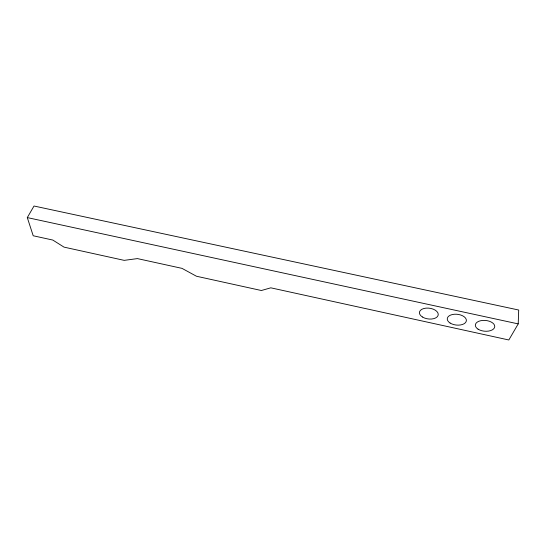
<?xml version="1.0" encoding="UTF-8"?>
<svg xmlns="http://www.w3.org/2000/svg" width="546" height="546" viewBox="0 0 546 546"><rect width="100%" height="100%" fill="white"/><g stroke="black" fill="none" stroke-linecap="round" stroke-linejoin="round"><path stroke-width="0.82" d="M518.209 323.894L518.7 310.026L34.016 206.019L27.3 217.588L33.204 235.763L52.805 240.056L64.019 247.126L124.201 260.36L137.421 258.599L182.002 268.366L196.464 276.242L261.37 290.513L270.796 287.824L508.831 339.981L518.209 323.894L27.3 217.588M422.399 316.98A9.48 5.412 7.6 0 0 438.008 315.636A9.48 5.412 7.6 0 0 426.085 308.128A9.48 5.412 7.6 0 0 422.399 316.98M478.023 329.136A9.732 5.399 5.1 0 0 494.362 327.914A9.732 5.399 5.1 0 0 482.725 320.427A9.732 5.399 5.1 0 0 478.023 329.136M450.102 323.034A9.603 5.405 6.3 0 0 466.072 321.751A9.603 5.405 6.3 0 0 454.292 314.25A9.603 5.405 6.3 0 0 450.102 323.034"/></g></svg>
